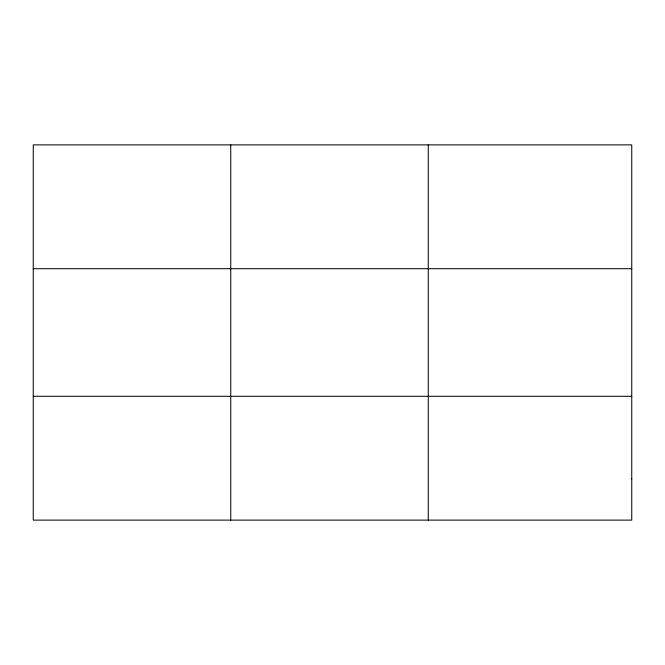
<?xml version="1.0" encoding="UTF-8"?>
<svg xmlns="http://www.w3.org/2000/svg" width="665" height="665" viewBox="0 0 665 665"><rect width="100%" height="100%" fill="white"/><g stroke="black" fill="none" stroke-linecap="round" stroke-linejoin="round"><path stroke-width="1" d="M230.755 520.121L230.755 144.879M428.26 520.121L428.26 144.879M33.25 268.71L631.75 268.71M33.25 396.29L631.75 396.29M631.75 478.842L631.75 520.121L33.25 520.121L33.25 144.879L631.75 144.879L631.75 478.842"/></g></svg>
